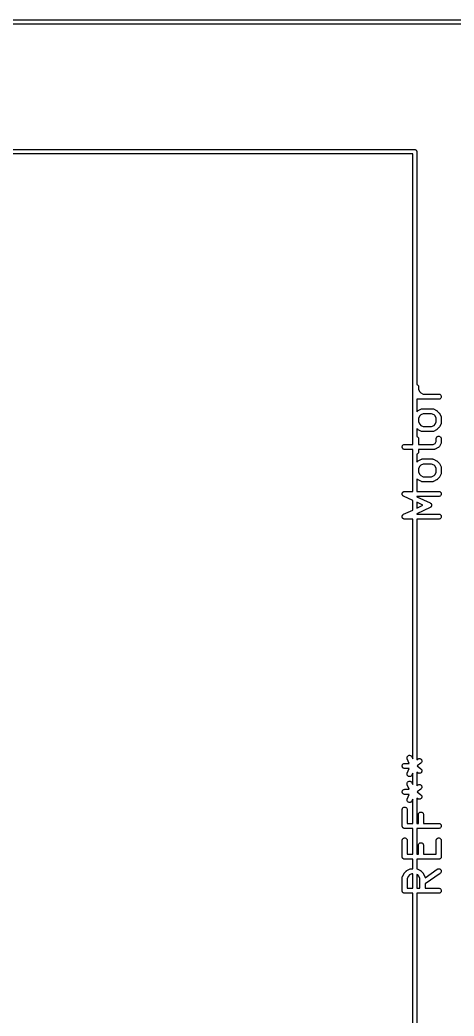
# Model space of a CAD drawing. Extents: x 42 to 158, y -102 to -39.
# Drawn here: x 127.59 to 140.35, y -68.33 to -39.06 of the extents above; entities that cross this region are included whole.
import ezdxf

# ---------------------------------------------------------------- set-up
doc = ezdxf.new("R2010")
doc.units = 0
doc.header["$MEASUREMENT"] = 0
doc.layers.add('BLACK', color=7, linetype='CONTINUOUS')

msp = doc.modelspace()

# ---------------------------------------------------------------- linework, layer by layer
at = {"layer": 'BLACK', "linetype": 'CONTINUOUS'}
for p, q in [((41.6589, -39.056), (158.239, -39.056)), ((158.182, -39.176), (41.716, -39.176)), ((74.1709, -42.866), (139.189, -42.866)), ((139.132, -42.986), (74.228, -42.986)), ((139.132, -51.5267), (139.132, -42.986)), ((139.189, -42.866), (139.192, -42.8657)), ((139.192, -42.8657), (139.195, -42.866)), ((139.195, -42.866), (139.195, -42.866)), ((139.195, -42.866), (139.204, -42.8669)), ((139.204, -42.8669), (139.215, -42.8703)), ((139.215, -42.8703), (139.225, -42.8759)), ((139.225, -42.8759), (139.235, -42.8834)), ((139.235, -42.8834), (139.242, -42.8925)), ((139.242, -42.8925), (139.248, -42.9029)), ((139.248, -42.9029), (139.251, -42.9142)), ((139.251, -42.9142), (139.252, -42.926)), ((139.252, -42.926), (139.252, -42.9289)), ((139.252, -42.9289), (139.252, -49.768)), ((139.252, -49.768), (139.261, -49.7707)), ((139.261, -49.7707), (139.274, -49.7776)), ((139.274, -49.7776), (139.285, -49.787)), ((139.285, -49.787), (139.294, -49.7983)), ((139.294, -49.7983), (139.301, -49.8112)), ((139.301, -49.8112), (139.305, -49.8252)), ((139.305, -49.8252), (139.307, -49.8398)), ((139.307, -49.8398), (139.307, -49.9173)), ((139.307, -49.9173), (139.341, -49.9859)), ((139.341, -49.9859), (139.371, -50.0163)), ((139.371, -50.0163), (139.44, -50.0505)), ((139.44, -50.0505), (139.898, -50.0505)), ((139.898, -50.0505), (139.899, -50.0505)), ((139.899, -50.0505), (139.914, -50.0522)), ((139.898, -50.2005), (139.252, -50.2005)), ((139.252, -50.2005), (139.252, -50.5706)), ((139.913, -50.1991), (139.898, -50.2005)), ((139.927, -50.1949), (139.913, -50.1991)), ((139.914, -50.0522), (139.928, -50.0566)), ((139.94, -50.188), (139.927, -50.1949)), ((139.928, -50.0566), (139.941, -50.0636)), ((139.951, -50.1787), (139.94, -50.188)), ((139.941, -50.0636), (139.952, -50.073)), ((139.961, -50.1675), (139.951, -50.1787)), ((139.952, -50.073), (139.961, -50.0845)), ((139.961, -50.0845), (139.968, -50.0974)), ((139.968, -50.1546), (139.961, -50.1675)), ((139.968, -50.0974), (139.972, -50.1115)), ((139.972, -50.1406), (139.968, -50.1546)), ((139.972, -50.1115), (139.973, -50.126)), ((139.973, -50.126), (139.972, -50.1406)), ((139.252, -50.5706), (139.274, -50.5487)), ((139.274, -50.5487), (139.275, -50.5479)), ((139.275, -50.5479), (139.278, -50.5453)), ((139.278, -50.5453), (139.281, -50.5424)), ((139.281, -50.5424), (139.284, -50.5408)), ((139.284, -50.5408), (139.286, -50.5388)), ((139.286, -50.5388), (139.29, -50.5369)), ((139.29, -50.5369), (139.293, -50.5346)), ((139.293, -50.5346), (139.389, -50.487)), ((139.44, -50.6291), (139.371, -50.6634)), ((139.389, -50.487), (139.39, -50.4866)), ((139.39, -50.4866), (139.392, -50.4858)), ((139.392, -50.4858), (139.394, -50.4848)), ((139.394, -50.4848), (139.399, -50.4833)), ((139.399, -50.4833), (139.403, -50.4815)), ((139.403, -50.4815), (139.406, -50.4812)), ((139.406, -50.4812), (139.408, -50.4805)), ((139.408, -50.4805), (139.413, -50.48)), ((139.413, -50.48), (139.418, -50.4792)), ((139.418, -50.4792), (139.42, -50.4793)), ((139.42, -50.4793), (139.422, -50.4791)), ((139.422, -50.4791), (139.708, -50.4791)), ((139.69, -50.6291), (139.44, -50.6291)), ((139.759, -50.6634), (139.69, -50.6291)), ((139.708, -50.4791), (139.709, -50.4791)), ((139.709, -50.4791), (139.711, -50.4793)), ((139.711, -50.4793), (139.713, -50.4793)), ((139.713, -50.4793), (139.718, -50.4802)), ((139.718, -50.4802), (139.723, -50.4807)), ((139.723, -50.4807), (139.726, -50.4814)), ((139.726, -50.4814), (139.728, -50.4818)), ((139.728, -50.4818), (139.733, -50.4836)), ((139.733, -50.4836), (139.737, -50.4852)), ((139.737, -50.4852), (139.739, -50.4862)), ((139.739, -50.4862), (139.741, -50.487)), ((139.741, -50.487), (139.837, -50.5346)), ((139.837, -50.5346), (139.838, -50.5351)), ((139.838, -50.5351), (139.841, -50.5374)), ((139.841, -50.5374), (139.845, -50.5394)), ((139.845, -50.5394), (139.847, -50.5414)), ((139.847, -50.5414), (139.85, -50.5431)), ((139.85, -50.5431), (139.853, -50.546)), ((139.853, -50.546), (139.856, -50.5487)), ((139.856, -50.5487), (139.904, -50.5963)), ((139.904, -50.5963), (139.905, -50.597)), ((139.905, -50.597), (139.907, -50.6003)), ((139.907, -50.6003), (139.91, -50.6034)), ((139.91, -50.6034), (139.912, -50.606)), ((139.912, -50.606), (139.914, -50.6085)), ((139.914, -50.6085), (139.916, -50.6122)), ((139.916, -50.6122), (139.918, -50.6158)), ((139.918, -50.6158), (139.965, -50.711)), ((139.341, -50.6938), (139.307, -50.7623)), ((139.307, -50.7623), (139.307, -50.8697)), ((139.307, -50.8697), (139.341, -50.9382)), ((139.371, -50.6634), (139.341, -50.6938)), ((139.789, -50.6938), (139.759, -50.6634)), ((139.823, -50.7623), (139.789, -50.6938)), ((139.789, -50.9382), (139.823, -50.8697)), ((139.823, -50.8697), (139.823, -50.7623)), ((139.965, -50.921), (139.918, -51.0162)), ((139.965, -50.711), (139.966, -50.712)), ((139.966, -50.9189), (139.965, -50.921)), ((139.966, -50.712), (139.967, -50.714)), ((139.967, -50.917), (139.966, -50.9189)), ((139.967, -50.714), (139.968, -50.716)), ((139.969, -50.9121), (139.967, -50.917)), ((139.968, -50.716), (139.969, -50.7209)), ((139.969, -50.7209), (139.971, -50.7257)), ((139.971, -50.9073), (139.969, -50.9121)), ((139.971, -50.7257), (139.971, -50.7279)), ((139.971, -50.7279), (139.972, -50.73)), ((139.972, -50.903), (139.971, -50.9051)), ((139.971, -50.9051), (139.971, -50.9073)), ((139.972, -50.73), (139.972, -50.7351)), ((139.972, -50.7351), (139.973, -50.7402)), ((139.973, -50.8929), (139.972, -50.8979)), ((139.972, -50.8979), (139.972, -50.903)), ((139.973, -50.7402), (139.973, -50.7424)), ((139.973, -50.7424), (139.973, -50.7446)), ((139.973, -50.7446), (139.973, -50.8874)), ((139.973, -50.8874), (139.973, -50.8885)), ((139.973, -50.8885), (139.973, -50.8907)), ((139.973, -50.8907), (139.973, -50.8929)), ((139.274, -51.0833), (139.252, -51.0614)), ((139.252, -51.0614), (139.252, -51.2918)), ((139.277, -51.086), (139.274, -51.0833)), ((139.28, -51.0889), (139.277, -51.086)), ((139.283, -51.0906), (139.28, -51.0889)), ((139.285, -51.0926), (139.283, -51.0906)), ((139.289, -51.0946), (139.285, -51.0926)), ((139.292, -51.0969), (139.289, -51.0946)), ((139.293, -51.0974), (139.292, -51.0969)), ((139.389, -51.145), (139.293, -51.0974)), ((139.341, -50.9382), (139.371, -50.9686)), ((139.371, -50.9686), (139.44, -51.0029)), ((139.391, -51.1458), (139.389, -51.145)), ((139.393, -51.1468), (139.391, -51.1458)), ((139.398, -51.1484), (139.393, -51.1468)), ((139.402, -51.1502), (139.398, -51.1484)), ((139.404, -51.1506), (139.402, -51.1502)), ((139.407, -51.1513), (139.404, -51.1506)), ((139.412, -51.1518), (139.407, -51.1513)), ((139.417, -51.1527), (139.412, -51.1518)), ((139.419, -51.1527), (139.417, -51.1527)), ((139.421, -51.1529), (139.419, -51.1527)), ((139.422, -51.1529), (139.421, -51.1529)), ((139.708, -51.1529), (139.422, -51.1529)), ((139.44, -51.0029), (139.69, -51.0029)), ((139.69, -51.0029), (139.759, -50.9686)), ((139.71, -51.1527), (139.708, -51.1529)), ((139.712, -51.1528), (139.71, -51.1527)), ((139.717, -51.152), (139.712, -51.1528)), ((139.722, -51.1515), (139.717, -51.152)), ((139.725, -51.1508), (139.722, -51.1515)), ((139.727, -51.1505), (139.725, -51.1508)), ((139.732, -51.1487), (139.727, -51.1505)), ((139.736, -51.1472), (139.732, -51.1487)), ((139.738, -51.1462), (139.736, -51.1472)), ((139.741, -51.1454), (139.738, -51.1462)), ((139.837, -51.0974), (139.741, -51.145)), ((139.741, -51.145), (139.741, -51.1454)), ((139.759, -50.9686), (139.789, -50.9382)), ((139.84, -51.0951), (139.837, -51.0974)), ((139.844, -51.0932), (139.84, -51.0951)), ((139.846, -51.0912), (139.844, -51.0932)), ((139.849, -51.0896), (139.846, -51.0912)), ((139.852, -51.0867), (139.849, -51.0896)), ((139.855, -51.0841), (139.852, -51.0867)), ((139.856, -51.0833), (139.855, -51.0841)), ((139.904, -51.0357), (139.856, -51.0833)), ((139.906, -51.0324), (139.904, -51.0357)), ((139.909, -51.0294), (139.906, -51.0324)), ((139.911, -51.0268), (139.909, -51.0294)), ((139.913, -51.0244), (139.911, -51.0268)), ((139.915, -51.0207), (139.913, -51.0244)), ((139.917, -51.0171), (139.915, -51.0207)), ((139.918, -51.0162), (139.917, -51.0171)), ((139.252, -51.2918), (139.261, -51.2945)), ((139.261, -51.2945), (139.274, -51.3014)), ((139.274, -51.3014), (139.285, -51.3108)), ((139.285, -51.3108), (139.294, -51.3221)), ((139.294, -51.3221), (139.301, -51.335)), ((139.301, -51.335), (139.305, -51.3491)), ((139.305, -51.3491), (139.307, -51.3636)), ((139.307, -51.3636), (139.307, -51.5267)), ((139.738, -51.5267), (139.795, -51.4982)), ((139.795, -51.4982), (139.823, -51.4412)), ((139.823, -51.3626), (139.825, -51.348)), ((139.823, -51.3636), (139.823, -51.3626)), ((139.823, -51.4412), (139.823, -51.3636)), ((139.825, -51.348), (139.829, -51.3341)), ((139.829, -51.3341), (139.836, -51.3212)), ((139.836, -51.3212), (139.846, -51.31)), ((139.846, -51.31), (139.857, -51.3009)), ((139.857, -51.3009), (139.87, -51.2941)), ((139.87, -51.2941), (139.884, -51.2899)), ((139.884, -51.2899), (139.899, -51.2886)), ((139.899, -51.2886), (139.913, -51.2902)), ((139.913, -51.2902), (139.927, -51.2945)), ((139.965, -51.4924), (139.918, -51.5876)), ((139.927, -51.2945), (139.94, -51.3014)), ((139.94, -51.3014), (139.952, -51.3108)), ((139.952, -51.3108), (139.961, -51.3221)), ((139.961, -51.3221), (139.968, -51.335)), ((139.966, -51.4903), (139.965, -51.4924)), ((139.967, -51.4884), (139.966, -51.4903)), ((139.969, -51.4835), (139.967, -51.4884)), ((139.968, -51.335), (139.972, -51.3491)), ((139.971, -51.4787), (139.969, -51.4835)), ((139.972, -51.4744), (139.971, -51.4765)), ((139.971, -51.4765), (139.971, -51.4787)), ((139.972, -51.3491), (139.973, -51.3636)), ((139.973, -51.4643), (139.972, -51.4694)), ((139.972, -51.4694), (139.972, -51.4744)), ((139.973, -51.3636), (139.973, -51.4589)), ((139.973, -51.4589), (139.973, -51.4599)), ((139.973, -51.4599), (139.973, -51.4621)), ((139.973, -51.4621), (139.973, -51.4643)), ((138.823, -51.6012), (138.825, -51.5866)), ((138.825, -51.6158), (138.823, -51.6012)), ((138.825, -51.5866), (138.829, -51.5726)), ((138.829, -51.6298), (138.825, -51.6158)), ((138.829, -51.5726), (138.836, -51.5598)), ((138.836, -51.6428), (138.829, -51.6298)), ((138.836, -51.5598), (138.846, -51.5485)), ((138.845, -51.6542), (138.836, -51.6428)), ((138.856, -51.6636), (138.845, -51.6542)), ((138.846, -51.5485), (138.857, -51.5392)), ((138.869, -51.6706), (138.856, -51.6636)), ((138.857, -51.5392), (138.87, -51.5324)), ((138.883, -51.6751), (138.869, -51.6706)), ((138.87, -51.5324), (138.884, -51.5281)), ((138.897, -51.6767), (138.883, -51.6751)), ((138.884, -51.5281), (138.898, -51.5267)), ((138.898, -51.6767), (138.897, -51.6767)), ((138.898, -51.5267), (139.132, -51.5267)), ((139.132, -51.6767), (138.898, -51.6767)), ((139.132, -52.9077), (139.132, -51.6767)), ((139.273, -51.8073), (139.26, -51.8141)), ((139.284, -51.7982), (139.273, -51.8073)), ((139.294, -51.7869), (139.284, -51.7982)), ((139.301, -51.7741), (139.294, -51.7869)), ((139.305, -51.7602), (139.301, -51.7741)), ((139.307, -51.7456), (139.305, -51.7602)), ((139.307, -51.5267), (139.738, -51.5267)), ((139.756, -51.6767), (139.307, -51.6767)), ((139.307, -51.6767), (139.307, -51.7446)), ((139.307, -51.7446), (139.307, -51.7456)), ((139.758, -51.6765), (139.756, -51.6767)), ((139.76, -51.6766), (139.758, -51.6765)), ((139.765, -51.6758), (139.76, -51.6766)), ((139.77, -51.6753), (139.765, -51.6758)), ((139.772, -51.6746), (139.77, -51.6753)), ((139.774, -51.6743), (139.772, -51.6746)), ((139.779, -51.6725), (139.774, -51.6743)), ((139.784, -51.6711), (139.779, -51.6725)), ((139.786, -51.67), (139.784, -51.6711)), ((139.788, -51.6693), (139.786, -51.67)), ((139.789, -51.6688), (139.788, -51.6693)), ((139.884, -51.6212), (139.789, -51.6688)), ((139.886, -51.6203), (139.884, -51.6212)), ((139.887, -51.6197), (139.886, -51.6203)), ((139.892, -51.6164), (139.887, -51.6197)), ((139.897, -51.6134), (139.892, -51.6164)), ((139.898, -51.6123), (139.897, -51.6134)), ((139.899, -51.6113), (139.898, -51.6123)), ((139.903, -51.6073), (139.899, -51.6113)), ((139.907, -51.6033), (139.903, -51.6073)), ((139.908, -51.602), (139.907, -51.6033)), ((139.909, -51.6009), (139.908, -51.602)), ((139.913, -51.596), (139.909, -51.6009)), ((139.916, -51.5914), (139.913, -51.596)), ((139.917, -51.5886), (139.916, -51.5899)), ((139.916, -51.5899), (139.916, -51.5914)), ((139.918, -51.5876), (139.917, -51.5886)), ((139.26, -51.8141), (139.252, -51.8164)), ((139.252, -51.8164), (139.252, -52.0468)), ((139.252, -52.0468), (139.274, -52.0249)), ((139.274, -52.0249), (139.275, -52.0241)), ((139.275, -52.0241), (139.278, -52.0215)), ((139.278, -52.0215), (139.281, -52.0186)), ((139.281, -52.0186), (139.284, -52.0169)), ((139.284, -52.0169), (139.286, -52.015)), ((139.286, -52.015), (139.29, -52.0131)), ((139.29, -52.0131), (139.293, -52.0108)), ((139.293, -52.0108), (139.389, -51.9632)), ((139.389, -51.9632), (139.39, -51.9627)), ((139.39, -51.9627), (139.392, -51.962)), ((139.392, -51.962), (139.394, -51.9609)), ((139.394, -51.9609), (139.399, -51.9595)), ((139.399, -51.9595), (139.403, -51.9577)), ((139.403, -51.9577), (139.406, -51.9574)), ((139.406, -51.9574), (139.408, -51.9567)), ((139.408, -51.9567), (139.413, -51.9562)), ((139.413, -51.9562), (139.418, -51.9554)), ((139.418, -51.9554), (139.42, -51.9555)), ((139.42, -51.9555), (139.422, -51.9553)), ((139.422, -51.9553), (139.708, -51.9553)), ((139.708, -51.9553), (139.709, -51.9553)), ((139.709, -51.9553), (139.711, -51.9555)), ((139.711, -51.9555), (139.713, -51.9555)), ((139.713, -51.9555), (139.718, -51.9564)), ((139.718, -51.9564), (139.723, -51.9569)), ((139.723, -51.9569), (139.726, -51.9576)), ((139.726, -51.9576), (139.728, -51.958)), ((139.728, -51.958), (139.733, -51.9598)), ((139.733, -51.9598), (139.737, -51.9613)), ((139.737, -51.9613), (139.739, -51.9624)), ((139.739, -51.9624), (139.741, -51.9632)), ((139.741, -51.9632), (139.837, -52.0108)), ((139.837, -52.0108), (139.838, -52.0113)), ((139.838, -52.0113), (139.841, -52.0136)), ((139.841, -52.0136), (139.845, -52.0156)), ((139.845, -52.0156), (139.847, -52.0176)), ((139.847, -52.0176), (139.85, -52.0193)), ((139.85, -52.0193), (139.853, -52.0222)), ((139.853, -52.0222), (139.856, -52.0249)), ((139.856, -52.0249), (139.904, -52.0725)), ((139.904, -52.0725), (139.905, -52.0732)), ((139.905, -52.0732), (139.907, -52.0765)), ((139.907, -52.0765), (139.91, -52.0796)), ((139.91, -52.0796), (139.912, -52.0822)), ((139.912, -52.0822), (139.914, -52.0847)), ((139.914, -52.0847), (139.916, -52.0884)), ((139.916, -52.0884), (139.918, -52.092)), ((139.918, -52.092), (139.965, -52.1872)), ((139.341, -52.17), (139.307, -52.2385)), ((139.307, -52.2385), (139.307, -52.3459)), ((139.307, -52.3459), (139.341, -52.4144)), ((139.371, -52.1395), (139.341, -52.17)), ((139.44, -52.1053), (139.371, -52.1395)), ((139.69, -52.1053), (139.44, -52.1053)), ((139.759, -52.1395), (139.69, -52.1053)), ((139.789, -52.17), (139.759, -52.1395)), ((139.823, -52.2385), (139.789, -52.17)), ((139.789, -52.4144), (139.823, -52.3459)), ((139.823, -52.3459), (139.823, -52.2385)), ((139.965, -52.1872), (139.966, -52.1882)), ((139.966, -52.1882), (139.967, -52.1902)), ((139.967, -52.3932), (139.966, -52.3951)), ((139.967, -52.1902), (139.968, -52.1922)), ((139.969, -52.3883), (139.967, -52.3932)), ((139.968, -52.1922), (139.969, -52.1971)), ((139.969, -52.1971), (139.971, -52.2019)), ((139.971, -52.3835), (139.969, -52.3883)), ((139.971, -52.2019), (139.971, -52.2041)), ((139.971, -52.2041), (139.972, -52.2062)), ((139.972, -52.3792), (139.971, -52.3813)), ((139.971, -52.3813), (139.971, -52.3835)), ((139.972, -52.2062), (139.972, -52.2113)), ((139.972, -52.2113), (139.973, -52.2164)), ((139.973, -52.3691), (139.972, -52.3741)), ((139.972, -52.3741), (139.972, -52.3792)), ((139.973, -52.2164), (139.973, -52.2186)), ((139.973, -52.2186), (139.973, -52.2208)), ((139.973, -52.2208), (139.973, -52.3636)), ((139.973, -52.3636), (139.973, -52.3647)), ((139.973, -52.3647), (139.973, -52.3669)), ((139.973, -52.3669), (139.973, -52.3691)), ((139.274, -52.5595), (139.252, -52.5376)), ((139.252, -52.5376), (139.252, -52.9077)), ((139.277, -52.5622), (139.274, -52.5595)), ((139.28, -52.5651), (139.277, -52.5622)), ((139.283, -52.5668), (139.28, -52.5651)), ((139.285, -52.5688), (139.283, -52.5668)), ((139.289, -52.5708), (139.285, -52.5688)), ((139.292, -52.5731), (139.289, -52.5708)), ((139.293, -52.5736), (139.292, -52.5731)), ((139.389, -52.6212), (139.293, -52.5736)), ((139.341, -52.4144), (139.371, -52.4448)), ((139.371, -52.4448), (139.44, -52.4791)), ((139.391, -52.622), (139.389, -52.6212)), ((139.393, -52.623), (139.391, -52.622)), ((139.398, -52.6246), (139.393, -52.623)), ((139.402, -52.6264), (139.398, -52.6246)), ((139.404, -52.6268), (139.402, -52.6264)), ((139.407, -52.6275), (139.404, -52.6268)), ((139.412, -52.628), (139.407, -52.6275)), ((139.417, -52.6289), (139.412, -52.628)), ((139.419, -52.6288), (139.417, -52.6289)), ((139.421, -52.6291), (139.419, -52.6288)), ((139.422, -52.6291), (139.421, -52.6291)), ((139.708, -52.6291), (139.422, -52.6291)), ((139.44, -52.4791), (139.69, -52.4791)), ((139.69, -52.4791), (139.759, -52.4448)), ((139.71, -52.6289), (139.708, -52.6291)), ((139.712, -52.629), (139.71, -52.6289)), ((139.717, -52.6282), (139.712, -52.629)), ((139.722, -52.6277), (139.717, -52.6282)), ((139.725, -52.627), (139.722, -52.6277)), ((139.727, -52.6267), (139.725, -52.627)), ((139.732, -52.6249), (139.727, -52.6267)), ((139.736, -52.6234), (139.732, -52.6249)), ((139.738, -52.6224), (139.736, -52.6234)), ((139.741, -52.6216), (139.738, -52.6224)), ((139.837, -52.5736), (139.741, -52.6212)), ((139.741, -52.6212), (139.741, -52.6216)), ((139.759, -52.4448), (139.789, -52.4144)), ((139.84, -52.5713), (139.837, -52.5736)), ((139.844, -52.5694), (139.84, -52.5713)), ((139.846, -52.5674), (139.844, -52.5694)), ((139.849, -52.5658), (139.846, -52.5674)), ((139.852, -52.5629), (139.849, -52.5658)), ((139.855, -52.5602), (139.852, -52.5629)), ((139.856, -52.5595), (139.855, -52.5602)), ((139.904, -52.5119), (139.856, -52.5595)), ((139.906, -52.5086), (139.904, -52.5119)), ((139.909, -52.5056), (139.906, -52.5086)), ((139.911, -52.503), (139.909, -52.5056)), ((139.913, -52.5006), (139.911, -52.503)), ((139.915, -52.4969), (139.913, -52.5006)), ((139.917, -52.4933), (139.915, -52.4969)), ((139.918, -52.4924), (139.917, -52.4933)), ((139.965, -52.3972), (139.918, -52.4924)), ((139.966, -52.3951), (139.965, -52.3972)), ((138.823, -52.9787), (138.824, -52.9732)), ((138.824, -52.9732), (138.825, -52.9676)), ((138.825, -52.9659), (138.826, -52.9642)), ((138.825, -52.9676), (138.825, -52.9659)), ((138.826, -52.9642), (138.828, -52.959)), ((138.828, -52.959), (138.829, -52.9536)), ((138.829, -52.9536), (138.83, -52.9521)), ((138.83, -52.9521), (138.831, -52.9505)), ((138.831, -52.9505), (138.834, -52.9457)), ((138.834, -52.9457), (138.836, -52.9407)), ((138.836, -52.9407), (138.837, -52.9394)), ((138.837, -52.9394), (138.838, -52.9379)), ((138.838, -52.9379), (138.842, -52.9338)), ((138.842, -52.9338), (138.846, -52.9294)), ((138.846, -52.9294), (138.847, -52.9284)), ((138.847, -52.9284), (138.848, -52.9271)), ((138.848, -52.9271), (138.853, -52.9237)), ((138.853, -52.9237), (138.857, -52.9202)), ((138.857, -52.9202), (138.858, -52.9194)), ((138.858, -52.9194), (138.86, -52.9184)), ((138.86, -52.9184), (138.865, -52.916)), ((138.865, -52.916), (138.87, -52.9133)), ((138.87, -52.9133), (138.871, -52.9128)), ((138.871, -52.9128), (138.873, -52.9121)), ((138.873, -52.9121), (138.878, -52.9107)), ((138.878, -52.9107), (138.884, -52.9091)), ((138.884, -52.9091), (138.886, -52.9089)), ((138.886, -52.9089), (138.887, -52.9085)), ((138.887, -52.9085), (138.893, -52.9082)), ((138.893, -52.9082), (138.898, -52.9077)), ((138.898, -52.9077), (139.132, -52.9077)), ((139.252, -52.9077), (139.898, -52.9077)), ((139.898, -52.9077), (139.899, -52.9077)), ((139.899, -52.9077), (139.914, -52.9093)), ((139.914, -52.9093), (139.928, -52.9137)), ((139.928, -52.9137), (139.941, -52.9208)), ((139.941, -52.9208), (139.952, -52.9302)), ((139.952, -52.9302), (139.961, -52.9416)), ((139.961, -52.9416), (139.968, -52.9546)), ((139.968, -52.9546), (139.972, -52.9686)), ((139.972, -52.9686), (139.973, -52.9832)), ((138.824, -52.9804), (138.823, -52.9787)), ((138.823, -52.9821), (138.824, -52.9804)), ((138.824, -52.9877), (138.823, -52.9821)), ((138.824, -52.9933), (138.824, -52.9877)), ((138.825, -52.995), (138.824, -52.9933)), ((138.825, -52.9967), (138.825, -52.995)), ((138.826, -53.0021), (138.825, -52.9967)), ((138.828, -53.0076), (138.826, -53.0021)), ((138.828, -53.0091), (138.828, -53.0076)), ((138.829, -53.0108), (138.828, -53.0091)), ((138.831, -53.0157), (138.829, -53.0108)), ((138.834, -53.0208), (138.831, -53.0157)), ((138.835, -53.0222), (138.834, -53.0208)), ((138.836, -53.0237), (138.835, -53.0222)), ((138.839, -53.0281), (138.836, -53.0237)), ((138.842, -53.0326), (138.839, -53.0281)), ((138.844, -53.0338), (138.842, -53.0326)), ((138.845, -53.0351), (138.844, -53.0338)), ((138.849, -53.0388), (138.845, -53.0351)), ((138.853, -53.0425), (138.849, -53.0388)), ((138.855, -53.0434), (138.853, -53.0425)), ((138.856, -53.0446), (138.855, -53.0434)), ((138.861, -53.0473), (138.856, -53.0446)), ((138.866, -53.0502), (138.861, -53.0473)), ((138.867, -53.0506), (138.866, -53.0502)), ((139.132, -53.1745), (138.867, -53.0506)), ((139.132, -53.4575), (139.132, -53.1745)), ((139.898, -53.0577), (139.252, -53.0577)), ((139.252, -53.0577), (139.252, -53.0649)), ((139.252, -53.0649), (139.644, -53.248)), ((139.435, -53.316), (139.252, -53.2305)), ((139.252, -53.2305), (139.252, -53.4015)), ((139.644, -53.248), (139.645, -53.2485)), ((139.645, -53.2485), (139.649, -53.2505)), ((139.649, -53.2505), (139.652, -53.2522)), ((139.652, -53.2522), (139.655, -53.2543)), ((139.655, -53.2543), (139.658, -53.2561)), ((139.658, -53.2561), (139.661, -53.2588)), ((139.661, -53.2588), (139.664, -53.2611)), ((139.664, -53.2611), (139.666, -53.2637)), ((139.666, -53.2637), (139.669, -53.266)), ((139.669, -53.266), (139.671, -53.2692)), ((139.671, -53.2692), (139.673, -53.2721)), ((139.913, -53.0562), (139.898, -53.0577)), ((139.927, -53.052), (139.913, -53.0562)), ((139.94, -53.0451), (139.927, -53.052)), ((139.951, -53.0359), (139.94, -53.0451)), ((139.961, -53.0246), (139.951, -53.0359)), ((139.968, -53.0117), (139.961, -53.0246)), ((139.972, -52.9977), (139.968, -53.0117)), ((139.973, -52.9832), (139.972, -52.9977)), ((138.867, -53.5814), (139.132, -53.4575)), ((139.252, -53.4015), (139.435, -53.316)), ((139.644, -53.384), (139.252, -53.5671)), ((139.648, -53.382), (139.644, -53.384)), ((139.651, -53.3803), (139.648, -53.382)), ((139.654, -53.3783), (139.651, -53.3803)), ((139.657, -53.3765), (139.654, -53.3783)), ((139.66, -53.3739), (139.657, -53.3765)), ((139.663, -53.3716), (139.66, -53.3739)), ((139.665, -53.369), (139.663, -53.3716)), ((139.668, -53.3667), (139.665, -53.369)), ((139.67, -53.3636), (139.668, -53.3667)), ((139.673, -53.3607), (139.67, -53.3636)), ((139.673, -53.2721), (139.675, -53.2751)), ((139.675, -53.3578), (139.673, -53.3607)), ((139.675, -53.2751), (139.677, -53.2778)), ((139.677, -53.3551), (139.675, -53.3578)), ((139.677, -53.2778), (139.679, -53.2814)), ((139.678, -53.3515), (139.677, -53.3551)), ((139.68, -53.3482), (139.678, -53.3515)), ((139.679, -53.2814), (139.681, -53.2848)), ((139.682, -53.345), (139.68, -53.3482)), ((139.681, -53.2848), (139.682, -53.288)), ((139.682, -53.288), (139.683, -53.2911)), ((139.683, -53.3419), (139.682, -53.345)), ((139.683, -53.2911), (139.684, -53.2949)), ((139.684, -53.3381), (139.683, -53.3419)), ((139.684, -53.2949), (139.686, -53.2986)), ((139.685, -53.3344), (139.684, -53.3381)), ((139.686, -53.331), (139.685, -53.3344)), ((139.686, -53.2986), (139.686, -53.302)), ((139.686, -53.302), (139.687, -53.3053)), ((139.687, -53.3277), (139.686, -53.331)), ((139.687, -53.3053), (139.687, -53.3092)), ((139.687, -53.3092), (139.688, -53.3131)), ((139.688, -53.3131), (139.687, -53.3165)), ((139.687, -53.3165), (139.688, -53.3199)), ((139.688, -53.3199), (139.687, -53.3238)), ((139.687, -53.3238), (139.687, -53.3277)), ((138.823, -53.6488), (138.824, -53.6432)), ((138.824, -53.6505), (138.823, -53.6488)), ((138.823, -53.6522), (138.824, -53.6505)), ((138.824, -53.6578), (138.823, -53.6522)), ((138.824, -53.6376), (138.825, -53.636)), ((138.824, -53.6432), (138.824, -53.6376)), ((138.825, -53.6634), (138.824, -53.6578)), ((138.825, -53.6343), (138.827, -53.6289)), ((138.825, -53.636), (138.825, -53.6343)), ((138.825, -53.665), (138.825, -53.6634)), ((138.825, -53.6667), (138.825, -53.665)), ((138.827, -53.672), (138.825, -53.6667)), ((138.827, -53.6289), (138.828, -53.6235)), ((138.829, -53.6774), (138.827, -53.672)), ((138.828, -53.6235), (138.829, -53.6219)), ((138.829, -53.6203), (138.832, -53.6153)), ((138.829, -53.6219), (138.829, -53.6203)), ((138.83, -53.6789), (138.829, -53.6774)), ((138.83, -53.6806), (138.83, -53.6789)), ((138.833, -53.6854), (138.83, -53.6806)), ((138.832, -53.6153), (138.834, -53.6103)), ((138.836, -53.6904), (138.833, -53.6854)), ((138.834, -53.6103), (138.835, -53.6089)), ((138.835, -53.6089), (138.836, -53.6074)), ((138.836, -53.6074), (138.84, -53.6031)), ((138.837, -53.6917), (138.836, -53.6904)), ((138.838, -53.6932), (138.837, -53.6917)), ((138.841, -53.6974), (138.838, -53.6932)), ((138.84, -53.6031), (138.843, -53.5986)), ((138.845, -53.7018), (138.841, -53.6974)), ((138.843, -53.5986), (138.844, -53.5974)), ((138.844, -53.5974), (138.846, -53.5961)), ((138.846, -53.7029), (138.845, -53.7018)), ((138.846, -53.5961), (138.85, -53.5926)), ((138.847, -53.7042), (138.846, -53.7029)), ((138.852, -53.7076), (138.847, -53.7042)), ((138.85, -53.5926), (138.854, -53.5888)), ((138.856, -53.7112), (138.852, -53.7076)), ((138.854, -53.5888), (138.856, -53.5879)), ((138.856, -53.5879), (138.857, -53.5869)), ((138.858, -53.712), (138.856, -53.7112)), ((138.857, -53.5869), (138.862, -53.5842)), ((138.859, -53.7131), (138.858, -53.712)), ((138.864, -53.7156), (138.859, -53.7131)), ((138.862, -53.5842), (138.867, -53.5814)), ((138.869, -53.7183), (138.864, -53.7156)), ((138.87, -53.7188), (138.869, -53.7183)), ((138.872, -53.7195), (138.87, -53.7188)), ((138.877, -53.721), (138.872, -53.7195)), ((138.883, -53.7227), (138.877, -53.721)), ((138.884, -53.7229), (138.883, -53.7227)), ((138.886, -53.7233), (138.884, -53.7229)), ((138.892, -53.7237), (138.886, -53.7233)), ((138.897, -53.7243), (138.892, -53.7237)), ((138.898, -53.7243), (138.897, -53.7243)), ((139.132, -53.7243), (138.898, -53.7243)), ((139.132, -60.763), (139.132, -53.7243)), ((139.252, -53.5671), (139.252, -53.5743)), ((139.252, -53.5743), (139.898, -53.5743)), ((139.898, -53.7243), (139.252, -53.7243)), ((139.252, -53.7243), (139.252, -60.7957)), ((139.898, -53.5743), (139.899, -53.5743)), ((139.913, -53.7229), (139.898, -53.7243)), ((139.899, -53.5743), (139.914, -53.576)), ((139.927, -53.7187), (139.913, -53.7229)), ((139.914, -53.576), (139.928, -53.5804)), ((139.94, -53.7118), (139.927, -53.7187)), ((139.928, -53.5804), (139.941, -53.5874)), ((139.951, -53.7026), (139.94, -53.7118)), ((139.941, -53.5874), (139.952, -53.5969)), ((139.961, -53.6913), (139.951, -53.7026)), ((139.952, -53.5969), (139.961, -53.6083)), ((139.961, -53.6083), (139.968, -53.6212)), ((139.968, -53.6784), (139.961, -53.6913)), ((139.968, -53.6212), (139.972, -53.6353)), ((139.972, -53.6644), (139.968, -53.6784)), ((139.972, -53.6353), (139.973, -53.6499)), ((139.973, -53.6499), (139.972, -53.6644)), ((138.966, -60.7362), (138.968, -60.7216)), ((138.967, -60.7508), (138.966, -60.7362)), ((138.971, -60.7649), (138.967, -60.7508)), ((138.968, -60.7216), (138.973, -60.7077)), ((138.972, -60.7659), (138.971, -60.7649)), ((139.026, -60.9011), (138.972, -60.7659)), ((138.973, -60.7077), (138.98, -60.695)), ((138.98, -60.695), (138.989, -60.6839)), ((138.989, -60.6839), (139.001, -60.6748)), ((139.001, -60.6748), (139.014, -60.6682)), ((139.014, -60.6682), (139.028, -60.6642)), ((139.028, -60.6642), (139.043, -60.663)), ((139.043, -60.663), (139.057, -60.6647)), ((139.057, -60.6647), (139.071, -60.6692)), ((139.071, -60.6692), (139.084, -60.6763)), ((139.084, -60.6763), (139.095, -60.6857)), ((139.095, -60.6857), (139.104, -60.6972)), ((139.104, -60.6972), (139.111, -60.7101)), ((139.111, -60.7101), (139.132, -60.763)), ((139.252, -60.7957), (139.282, -60.7732)), ((139.282, -60.7732), (139.283, -60.7726)), ((139.283, -60.7726), (139.295, -60.7652)), ((139.295, -60.7652), (139.309, -60.7604)), ((139.309, -60.7604), (139.324, -60.7583)), ((139.324, -60.7583), (139.338, -60.7591)), ((139.338, -60.7591), (139.353, -60.7627)), ((139.353, -60.7627), (139.366, -60.769)), ((139.366, -60.769), (139.377, -60.7778)), ((139.377, -60.7778), (139.387, -60.7887)), ((139.391, -60.8716), (139.383, -60.8834)), ((139.387, -60.7887), (139.395, -60.8012)), ((139.398, -60.8583), (139.391, -60.8716)), ((139.395, -60.8012), (139.4, -60.815)), ((139.401, -60.8441), (139.398, -60.8583)), ((139.4, -60.815), (139.402, -60.8295)), ((139.402, -60.8295), (139.401, -60.8441)), ((138.823, -60.9756), (138.825, -60.961)), ((138.825, -60.9901), (138.823, -60.9756)), ((138.825, -60.961), (138.829, -60.947)), ((138.829, -61.0042), (138.825, -60.9901)), ((138.829, -60.947), (138.836, -60.9342)), ((138.836, -61.0172), (138.829, -61.0042)), ((138.836, -60.9342), (138.846, -60.9229)), ((138.845, -61.0286), (138.836, -61.0172)), ((138.856, -61.038), (138.845, -61.0286)), ((138.846, -60.9229), (138.857, -60.9136)), ((138.869, -61.045), (138.856, -61.038)), ((138.857, -60.9136), (138.87, -60.9068)), ((138.883, -61.0495), (138.869, -61.045)), ((138.87, -60.9068), (138.884, -60.9025)), ((138.897, -61.0511), (138.883, -61.0495)), ((138.884, -60.9025), (138.898, -60.9011)), ((138.898, -61.0511), (138.897, -61.0511)), ((138.898, -60.9011), (139.026, -60.9011)), ((139.026, -61.0511), (138.898, -61.0511)), ((138.972, -61.1863), (139.026, -61.0511)), ((139.282, -61.179), (139.252, -61.1565)), ((139.252, -61.1565), (139.252, -61.5576)), ((139.372, -60.8932), (139.261, -60.9761)), ((139.261, -60.9761), (139.372, -61.059)), ((139.383, -60.8834), (139.372, -60.8932)), ((139.372, -61.059), (139.373, -61.0596)), ((139.373, -61.0596), (139.383, -61.0696)), ((139.387, -61.1644), (139.377, -61.1751)), ((139.383, -61.0696), (139.392, -61.0815)), ((139.394, -61.1519), (139.387, -61.1644)), ((139.392, -61.0815), (139.398, -61.0949)), ((139.399, -61.1382), (139.394, -61.1519)), ((139.398, -61.0949), (139.401, -61.1091)), ((139.402, -61.1238), (139.399, -61.1382)), ((139.401, -61.1091), (139.402, -61.1238)), ((138.966, -61.215), (138.968, -61.2004)), ((138.968, -61.2295), (138.966, -61.215)), ((138.968, -61.2004), (138.972, -61.1863)), ((138.972, -61.2435), (138.968, -61.2295)), ((138.979, -61.2563), (138.972, -61.2435)), ((138.973, -61.4696), (138.98, -61.4569)), ((138.989, -61.2676), (138.979, -61.2563)), ((138.98, -61.4569), (138.989, -61.4458)), ((139, -61.2768), (138.989, -61.2676)), ((138.989, -61.4458), (139.001, -61.4367)), ((139.013, -61.2836), (139, -61.2768)), ((139.001, -61.4367), (139.014, -61.4301)), ((139.027, -61.2878), (139.013, -61.2836)), ((139.014, -61.4301), (139.028, -61.4261)), ((139.041, -61.2892), (139.027, -61.2878)), ((139.028, -61.4261), (139.043, -61.4249)), ((139.056, -61.2877), (139.041, -61.2892)), ((139.043, -61.4249), (139.057, -61.4266)), ((139.07, -61.2834), (139.056, -61.2877)), ((139.057, -61.4266), (139.071, -61.4311)), ((139.083, -61.2765), (139.07, -61.2834)), ((139.071, -61.4311), (139.084, -61.4382)), ((139.094, -61.2672), (139.083, -61.2765)), ((139.084, -61.4382), (139.095, -61.4476)), ((139.104, -61.2559), (139.094, -61.2672)), ((139.095, -61.4476), (139.104, -61.4591)), ((139.11, -61.243), (139.104, -61.2559)), ((139.104, -61.4591), (139.111, -61.472)), ((139.111, -61.242), (139.11, -61.243)), ((139.132, -61.1892), (139.111, -61.242)), ((139.132, -61.5249), (139.132, -61.1892)), ((139.294, -61.1865), (139.282, -61.179)), ((139.308, -61.1916), (139.294, -61.1865)), ((139.323, -61.1938), (139.308, -61.1916)), ((139.337, -61.1932), (139.323, -61.1938)), ((139.352, -61.1898), (139.337, -61.1932)), ((139.365, -61.1837), (139.352, -61.1898)), ((139.377, -61.1751), (139.365, -61.1837)), ((138.823, -61.7375), (138.825, -61.7229)), ((138.825, -61.7521), (138.823, -61.7375)), ((138.825, -61.7229), (138.829, -61.7089)), ((138.829, -61.7661), (138.825, -61.7521)), ((138.829, -61.7089), (138.836, -61.6961)), ((138.836, -61.6961), (138.846, -61.6848)), ((138.846, -61.6848), (138.857, -61.6755)), ((138.857, -61.6755), (138.87, -61.6687)), ((138.87, -61.6687), (138.884, -61.6644)), ((138.884, -61.6644), (138.898, -61.663)), ((138.898, -61.663), (139.026, -61.663)), ((138.966, -61.4981), (138.968, -61.4835)), ((138.967, -61.5127), (138.966, -61.4981)), ((138.971, -61.5268), (138.967, -61.5127)), ((138.968, -61.4835), (138.973, -61.4696)), ((138.972, -61.5278), (138.971, -61.5268)), ((139.026, -61.663), (138.972, -61.5278)), ((139.111, -61.472), (139.132, -61.5249)), ((139.252, -61.5576), (139.282, -61.5351)), ((139.372, -61.6551), (139.261, -61.738)), ((139.261, -61.738), (139.372, -61.8209)), ((139.282, -61.5351), (139.283, -61.5345)), ((139.283, -61.5345), (139.295, -61.5271)), ((139.295, -61.5271), (139.309, -61.5223)), ((139.309, -61.5223), (139.324, -61.5202)), ((139.324, -61.5202), (139.338, -61.521)), ((139.338, -61.521), (139.353, -61.5246)), ((139.353, -61.5246), (139.366, -61.5309)), ((139.366, -61.5309), (139.377, -61.5397)), ((139.383, -61.6453), (139.372, -61.6551)), ((139.377, -61.5397), (139.387, -61.5506)), ((139.391, -61.6335), (139.383, -61.6453)), ((139.387, -61.5506), (139.395, -61.5631)), ((139.398, -61.6202), (139.391, -61.6335)), ((139.395, -61.5631), (139.4, -61.5769)), ((139.401, -61.606), (139.398, -61.6202)), ((139.4, -61.5769), (139.402, -61.5914)), ((139.402, -61.5914), (139.401, -61.606)), ((138.836, -61.7791), (138.829, -61.7661)), ((138.845, -61.7905), (138.836, -61.7791)), ((138.856, -61.7999), (138.845, -61.7905)), ((138.869, -61.8069), (138.856, -61.7999)), ((138.883, -61.8114), (138.869, -61.8069)), ((138.897, -61.813), (138.883, -61.8114)), ((138.898, -61.813), (138.897, -61.813)), ((139.026, -61.813), (138.898, -61.813)), ((138.966, -61.9769), (138.968, -61.9623)), ((138.968, -61.9914), (138.966, -61.9769)), ((138.968, -61.9623), (138.972, -61.9482)), ((138.972, -62.0054), (138.968, -61.9914)), ((138.972, -61.9482), (139.026, -61.813)), ((138.979, -62.0182), (138.972, -62.0054)), ((138.989, -62.0295), (138.979, -62.0182)), ((139, -62.0387), (138.989, -62.0295)), ((139.013, -62.0455), (139, -62.0387)), ((139.027, -62.0497), (139.013, -62.0455)), ((139.041, -62.0511), (139.027, -62.0497)), ((139.056, -62.0496), (139.041, -62.0511)), ((139.07, -62.0453), (139.056, -62.0496)), ((139.083, -62.0384), (139.07, -62.0453)), ((139.094, -62.0291), (139.083, -62.0384)), ((139.104, -62.0178), (139.094, -62.0291)), ((139.11, -62.0049), (139.104, -62.0178)), ((139.111, -62.0039), (139.11, -62.0049)), ((139.132, -61.9511), (139.111, -62.0039)), ((139.132, -62.663), (139.132, -61.9511)), ((139.282, -61.9409), (139.252, -61.9184)), ((139.252, -61.9184), (139.252, -62.663)), ((139.294, -61.9485), (139.282, -61.9409)), ((139.308, -61.9535), (139.294, -61.9485)), ((139.323, -61.9557), (139.308, -61.9535)), ((139.337, -61.9551), (139.323, -61.9557)), ((139.352, -61.9517), (139.337, -61.9551)), ((139.365, -61.9456), (139.352, -61.9517)), ((139.377, -61.937), (139.365, -61.9456)), ((139.372, -61.8209), (139.373, -61.8215)), ((139.373, -61.8215), (139.383, -61.8315)), ((139.387, -61.9263), (139.377, -61.937)), ((139.383, -61.8315), (139.392, -61.8434)), ((139.394, -61.9138), (139.387, -61.9263)), ((139.392, -61.8434), (139.398, -61.8568)), ((139.399, -61.9001), (139.394, -61.9138)), ((139.398, -61.8568), (139.401, -61.871)), ((139.402, -61.8857), (139.399, -61.9001)), ((139.401, -61.871), (139.402, -61.8857)), ((138.823, -62.2608), (138.825, -62.2462)), ((138.823, -62.2618), (138.823, -62.2608)), ((138.823, -62.738), (138.823, -62.2618)), ((138.825, -62.2462), (138.829, -62.2323)), ((138.829, -62.2323), (138.836, -62.2194)), ((138.836, -62.2194), (138.846, -62.2082)), ((138.846, -62.2082), (138.857, -62.1991)), ((138.857, -62.1991), (138.87, -62.1923)), ((138.87, -62.1923), (138.884, -62.1881)), ((138.884, -62.1881), (138.899, -62.1868)), ((138.899, -62.1868), (138.913, -62.1883)), ((138.913, -62.1883), (138.927, -62.1927)), ((138.927, -62.1927), (138.94, -62.1996)), ((138.94, -62.1996), (138.952, -62.209)), ((138.952, -62.209), (138.961, -62.2203)), ((138.961, -62.2203), (138.968, -62.2332)), ((138.968, -62.2332), (138.972, -62.2472)), ((138.972, -62.2472), (138.973, -62.2618)), ((138.973, -62.2618), (138.973, -62.663)), ((139.322, -62.3511), (139.334, -62.3419)), ((139.334, -62.3419), (139.346, -62.3351)), ((139.346, -62.3351), (139.361, -62.331)), ((139.361, -62.331), (139.375, -62.3297)), ((139.375, -62.3297), (139.39, -62.3312)), ((139.39, -62.3312), (139.404, -62.3355)), ((139.404, -62.3355), (139.417, -62.3425)), ((139.417, -62.3425), (139.428, -62.3518)), ((139.3, -62.4036), (139.301, -62.3891)), ((139.3, -62.4047), (139.3, -62.4036)), ((139.3, -62.663), (139.3, -62.4047)), ((139.301, -62.3891), (139.306, -62.3751)), ((139.306, -62.3751), (139.313, -62.3623)), ((139.313, -62.3623), (139.322, -62.3511)), ((139.428, -62.3518), (139.437, -62.3632)), ((139.437, -62.3632), (139.444, -62.3761)), ((139.444, -62.3761), (139.448, -62.3901)), ((139.448, -62.3901), (139.45, -62.4047)), ((139.45, -62.4047), (139.45, -62.663)), ((138.824, -62.745), (138.823, -62.738)), ((138.825, -62.7521), (138.824, -62.745)), ((138.825, -62.7523), (138.825, -62.7521)), ((138.825, -62.7526), (138.825, -62.7523)), ((138.827, -62.7593), (138.825, -62.7526)), ((138.829, -62.7661), (138.827, -62.7593)), ((138.829, -62.7663), (138.829, -62.7661)), ((138.829, -62.7666), (138.829, -62.7663)), ((138.832, -62.7728), (138.829, -62.7666)), ((138.836, -62.7791), (138.832, -62.7728)), ((138.836, -62.7793), (138.836, -62.7791)), ((138.836, -62.7795), (138.836, -62.7793)), ((138.84, -62.785), (138.836, -62.7795)), ((138.845, -62.7905), (138.84, -62.785)), ((138.845, -62.7906), (138.845, -62.7905)), ((138.845, -62.7908), (138.845, -62.7906)), ((138.851, -62.7953), (138.845, -62.7908)), ((138.856, -62.7999), (138.851, -62.7953)), ((138.856, -62.8), (138.856, -62.7999)), ((138.856, -62.8002), (138.856, -62.8)), ((138.863, -62.8035), (138.856, -62.8002)), ((138.869, -62.8069), (138.863, -62.8035)), ((138.869, -62.807), (138.869, -62.8069)), ((138.869, -62.8071), (138.869, -62.807)), ((138.876, -62.8092), (138.869, -62.8071)), ((138.883, -62.8114), (138.876, -62.8092)), ((138.883, -62.8115), (138.883, -62.8114)), ((138.883, -62.8114), (138.883, -62.8114)), ((138.89, -62.8122), (138.883, -62.8115)), ((138.897, -62.813), (138.89, -62.8122)), ((138.898, -62.813), (138.897, -62.813)), ((139.132, -62.813), (138.898, -62.813)), ((138.898, -62.813), (138.898, -62.813)), ((138.898, -62.813), (138.898, -62.813)), ((138.898, -62.813), (138.898, -62.813)), ((138.973, -62.663), (139.132, -62.663)), ((139.132, -63.5678), (139.132, -62.813)), ((139.252, -62.663), (139.3, -62.663)), ((139.898, -62.813), (139.252, -62.813)), ((139.252, -62.813), (139.252, -63.5678)), ((139.45, -62.663), (139.898, -62.663)), ((139.898, -62.663), (139.899, -62.663)), ((139.913, -62.8116), (139.898, -62.813)), ((139.899, -62.663), (139.914, -62.6646)), ((139.927, -62.8073), (139.913, -62.8116)), ((139.914, -62.6646), (139.928, -62.6691)), ((139.94, -62.8005), (139.927, -62.8073)), ((139.928, -62.6691), (139.941, -62.6761)), ((139.951, -62.7912), (139.94, -62.8005)), ((139.941, -62.6761), (139.952, -62.6855)), ((139.961, -62.7799), (139.951, -62.7912)), ((139.952, -62.6855), (139.961, -62.6969)), ((139.961, -62.6969), (139.968, -62.7099)), ((139.968, -62.7671), (139.961, -62.7799)), ((139.968, -62.7099), (139.972, -62.7239)), ((139.972, -62.7531), (139.968, -62.7671)), ((139.972, -62.7239), (139.973, -62.7385)), ((139.973, -62.7385), (139.972, -62.7531)), ((138.823, -63.1655), (138.825, -63.151)), ((138.823, -63.1666), (138.823, -63.1655)), ((138.823, -63.6428), (138.823, -63.1666)), ((138.825, -63.151), (138.829, -63.137)), ((138.829, -63.137), (138.836, -63.1242)), ((138.836, -63.1242), (138.846, -63.113)), ((138.846, -63.113), (138.857, -63.1038)), ((138.857, -63.1038), (138.87, -63.097)), ((138.87, -63.097), (138.884, -63.0929)), ((138.884, -63.0929), (138.899, -63.0916)), ((138.899, -63.0916), (138.913, -63.0931)), ((138.913, -63.0931), (138.927, -63.0974)), ((138.927, -63.0974), (138.94, -63.1044)), ((138.94, -63.1044), (138.952, -63.1137)), ((138.952, -63.1137), (138.961, -63.1251)), ((138.961, -63.1251), (138.968, -63.138)), ((138.968, -63.138), (138.972, -63.152)), ((138.972, -63.152), (138.973, -63.1666)), ((138.973, -63.1666), (138.973, -63.5678)), ((139.823, -63.1655), (139.825, -63.151)), ((139.823, -63.1666), (139.823, -63.1655)), ((139.823, -63.5678), (139.823, -63.1666)), ((139.825, -63.151), (139.829, -63.137)), ((139.829, -63.137), (139.836, -63.1242)), ((139.836, -63.1242), (139.846, -63.113)), ((139.846, -63.113), (139.857, -63.1038)), ((139.857, -63.1038), (139.87, -63.097)), ((139.87, -63.097), (139.884, -63.0929)), ((139.884, -63.0929), (139.899, -63.0916)), ((139.899, -63.0916), (139.913, -63.0931)), ((139.913, -63.0931), (139.927, -63.0974)), ((139.927, -63.0974), (139.94, -63.1044)), ((139.94, -63.1044), (139.952, -63.1137)), ((139.952, -63.1137), (139.961, -63.1251)), ((139.961, -63.1251), (139.968, -63.138)), ((139.968, -63.138), (139.972, -63.152)), ((139.972, -63.152), (139.973, -63.1666)), ((139.973, -63.1666), (139.973, -63.6428)), ((139.3, -63.3084), (139.301, -63.2938)), ((139.3, -63.3094), (139.3, -63.3084)), ((139.3, -63.5678), (139.3, -63.3094)), ((139.301, -63.2938), (139.306, -63.2799)), ((139.306, -63.2799), (139.313, -63.2671)), ((139.313, -63.2671), (139.322, -63.2558)), ((139.322, -63.2558), (139.334, -63.2467)), ((139.334, -63.2467), (139.346, -63.2399)), ((139.346, -63.2399), (139.361, -63.2358)), ((139.361, -63.2358), (139.375, -63.2344)), ((139.375, -63.2344), (139.39, -63.236)), ((139.39, -63.236), (139.404, -63.2403)), ((139.404, -63.2403), (139.417, -63.2472)), ((139.417, -63.2472), (139.428, -63.2566)), ((139.428, -63.2566), (139.437, -63.2679)), ((139.437, -63.2679), (139.444, -63.2808)), ((139.444, -63.2808), (139.448, -63.2949)), ((139.448, -63.2949), (139.45, -63.3094)), ((139.45, -63.3094), (139.45, -63.5678)), ((138.824, -63.6498), (138.823, -63.6428)), ((138.825, -63.6568), (138.824, -63.6498)), ((138.825, -63.6571), (138.825, -63.6568)), ((138.825, -63.6573), (138.825, -63.6571)), ((138.827, -63.6641), (138.825, -63.6573)), ((138.829, -63.6709), (138.827, -63.6641)), ((138.829, -63.6711), (138.829, -63.6709)), ((138.829, -63.6713), (138.829, -63.6711)), ((138.832, -63.6776), (138.829, -63.6713)), ((138.836, -63.6838), (138.832, -63.6776)), ((138.836, -63.684), (138.836, -63.6838)), ((138.836, -63.6843), (138.836, -63.684)), ((138.84, -63.6898), (138.836, -63.6843)), ((138.845, -63.6952), (138.84, -63.6898)), ((138.845, -63.6954), (138.845, -63.6952)), ((138.845, -63.6956), (138.845, -63.6954)), ((138.851, -63.7001), (138.845, -63.6956)), ((138.856, -63.7046), (138.851, -63.7001)), ((138.856, -63.7048), (138.856, -63.7046)), ((138.856, -63.7049), (138.856, -63.7048)), ((138.863, -63.7083), (138.856, -63.7049)), ((138.869, -63.7117), (138.863, -63.7083)), ((138.869, -63.7118), (138.869, -63.7117)), ((138.869, -63.7119), (138.869, -63.7118)), ((138.876, -63.714), (138.869, -63.7119)), ((138.883, -63.7161), (138.876, -63.714)), ((138.883, -63.7162), (138.883, -63.7161)), ((138.89, -63.717), (138.883, -63.7162)), ((138.883, -63.7162), (138.883, -63.7162)), ((138.897, -63.7178), (138.89, -63.717)), ((138.898, -63.7178), (138.897, -63.7178)), ((139.132, -63.7178), (138.898, -63.7178)), ((138.898, -63.7178), (138.898, -63.7178)), ((138.898, -63.7178), (138.898, -63.7178)), ((138.898, -63.7178), (138.898, -63.7178)), ((138.973, -63.5678), (139.132, -63.5678)), ((139.132, -63.9963), (139.132, -63.7178)), ((139.252, -63.5678), (139.3, -63.5678)), ((139.898, -63.7178), (139.252, -63.7178)), ((139.252, -63.7178), (139.252, -63.9992)), ((139.45, -63.5678), (139.823, -63.5678)), ((139.905, -63.7171), (139.898, -63.7178)), ((139.912, -63.7164), (139.905, -63.7171)), ((139.913, -63.7164), (139.912, -63.7164)), ((139.92, -63.7143), (139.913, -63.7163)), ((139.913, -63.7163), (139.913, -63.7164)), ((139.926, -63.7123), (139.92, -63.7143)), ((139.927, -63.7122), (139.926, -63.7123)), ((139.933, -63.7088), (139.927, -63.7121)), ((139.927, -63.7121), (139.927, -63.7122)), ((139.939, -63.7055), (139.933, -63.7088)), ((139.94, -63.7054), (139.939, -63.7055)), ((139.945, -63.7007), (139.94, -63.7052)), ((139.94, -63.7052), (139.94, -63.7054)), ((139.951, -63.6963), (139.945, -63.7007)), ((139.956, -63.6906), (139.951, -63.696)), ((139.951, -63.696), (139.951, -63.6961)), ((139.951, -63.6961), (139.951, -63.6963)), ((139.96, -63.6851), (139.956, -63.6906)), ((139.961, -63.6847), (139.96, -63.6849)), ((139.96, -63.6849), (139.96, -63.6851)), ((139.964, -63.6785), (139.961, -63.6847)), ((139.967, -63.6723), (139.964, -63.6785)), ((139.968, -63.6718), (139.967, -63.6721)), ((139.967, -63.6721), (139.967, -63.6723)), ((139.97, -63.665), (139.968, -63.6718)), ((139.972, -63.6584), (139.97, -63.665)), ((139.973, -63.6509), (139.972, -63.6578)), ((139.972, -63.6578), (139.972, -63.6581)), ((139.972, -63.6581), (139.972, -63.6584)), ((139.973, -63.6428), (139.973, -63.6433)), ((139.973, -63.6433), (139.973, -63.6433)), ((139.973, -63.6433), (139.973, -63.6433)), ((139.973, -63.6433), (139.973, -63.6438)), ((139.973, -63.6438), (139.973, -63.6509)), ((138.893, -64.1135), (138.941, -64.0659)), ((138.941, -64.0652), (138.945, -64.0626)), ((138.941, -64.0659), (138.941, -64.0652)), ((138.945, -64.0626), (138.948, -64.0597)), ((138.948, -64.0597), (138.95, -64.058)), ((138.95, -64.058), (138.953, -64.0561)), ((138.953, -64.0561), (138.957, -64.0541)), ((138.957, -64.0541), (138.96, -64.0519)), ((138.96, -64.0519), (139.055, -64.0043)), ((139.055, -64.0043), (139.056, -64.0038)), ((139.056, -64.0038), (139.058, -64.003)), ((139.058, -64.003), (139.06, -64.002)), ((139.06, -64.002), (139.065, -64.0005)), ((139.065, -64.0005), (139.07, -63.9987)), ((139.07, -63.9987), (139.072, -63.9984)), ((139.072, -63.9984), (139.074, -63.9978)), ((139.074, -63.9978), (139.079, -63.9973)), ((139.079, -63.9973), (139.084, -63.9965)), ((139.084, -63.9965), (139.087, -63.9965)), ((139.087, -63.9965), (139.089, -63.9963)), ((139.089, -63.9963), (139.132, -63.9963)), ((139.252, -63.9992), (139.256, -64.0008)), ((139.256, -64.0008), (139.261, -64.0024)), ((139.261, -64.0024), (139.263, -64.0035)), ((139.263, -64.0035), (139.265, -64.0043)), ((139.265, -64.0043), (139.36, -64.0519)), ((139.36, -64.0519), (139.361, -64.0523)), ((139.361, -64.0523), (139.365, -64.0546)), ((139.365, -64.0546), (139.369, -64.0566)), ((139.369, -64.0566), (139.371, -64.0586)), ((139.371, -64.0586), (139.374, -64.0603)), ((139.374, -64.0603), (139.377, -64.0632)), ((139.377, -64.0632), (139.38, -64.0659)), ((139.38, -64.0659), (139.428, -64.1135)), ((139.497, -64.2607), (139.855, -64.0099)), ((139.855, -64.0099), (139.856, -64.0093)), ((139.856, -64.0093), (139.869, -64.0023)), ((139.869, -64.0023), (139.883, -63.9979)), ((139.883, -63.9979), (139.898, -63.9963)), ((139.898, -63.9963), (139.912, -63.9976)), ((139.912, -63.9976), (139.926, -64.0017)), ((139.926, -64.0017), (139.939, -64.0084)), ((139.939, -64.0084), (139.951, -64.0176)), ((139.951, -64.0176), (139.96, -64.0288)), ((139.96, -64.0288), (139.967, -64.0416)), ((139.968, -64.0987), (139.962, -64.1118)), ((139.967, -64.0416), (139.972, -64.0555)), ((139.972, -64.0846), (139.968, -64.0987)), ((139.972, -64.0555), (139.973, -64.07)), ((139.973, -64.07), (139.972, -64.0846)), ((138.823, -64.2608), (138.824, -64.2586)), ((138.823, -64.2618), (138.823, -64.2608)), ((138.823, -64.6428), (138.823, -64.2618)), ((138.824, -64.2513), (138.825, -64.2462)), ((138.824, -64.2564), (138.824, -64.2513)), ((138.824, -64.2586), (138.824, -64.2564)), ((138.825, -64.2462), (138.826, -64.2441)), ((138.826, -64.2419), (138.828, -64.2371)), ((138.826, -64.2441), (138.826, -64.2419)), ((138.828, -64.2371), (138.829, -64.2323)), ((138.829, -64.2323), (138.831, -64.2303)), ((138.831, -64.2283), (138.879, -64.133)), ((138.831, -64.2303), (138.831, -64.2283)), ((138.879, -64.1321), (138.882, -64.1286)), ((138.879, -64.133), (138.879, -64.1321)), ((138.882, -64.1286), (138.884, -64.1248)), ((138.884, -64.1248), (138.886, -64.1224)), ((138.886, -64.1224), (138.887, -64.1198)), ((138.887, -64.1198), (138.89, -64.1168)), ((138.89, -64.1168), (138.893, -64.1135)), ((139.008, -64.211), (138.973, -64.2795)), ((138.973, -64.2795), (138.973, -64.5678)), ((139.038, -64.1806), (139.008, -64.211)), ((139.107, -64.1463), (139.038, -64.1806)), ((139.132, -64.1463), (139.107, -64.1463)), ((139.132, -64.5678), (139.132, -64.1463)), ((139.283, -64.1806), (139.252, -64.1653)), ((139.252, -64.1653), (139.252, -64.5678)), ((139.313, -64.211), (139.283, -64.1806)), ((139.347, -64.2795), (139.313, -64.211)), ((139.347, -64.5678), (139.347, -64.2795)), ((139.428, -64.1135), (139.428, -64.1143)), ((139.428, -64.1143), (139.431, -64.1176)), ((139.431, -64.1176), (139.434, -64.1206)), ((139.434, -64.1206), (139.436, -64.1233)), ((139.436, -64.1233), (139.437, -64.1257)), ((139.437, -64.1257), (139.439, -64.1295)), ((139.439, -64.1295), (139.442, -64.133)), ((139.442, -64.133), (139.489, -64.2283)), ((139.489, -64.2283), (139.49, -64.2292)), ((139.49, -64.2292), (139.49, -64.2313)), ((139.49, -64.2313), (139.492, -64.2332)), ((139.492, -64.2332), (139.493, -64.2381)), ((139.493, -64.2381), (139.495, -64.2429)), ((139.495, -64.2429), (139.495, -64.2451)), ((139.495, -64.2451), (139.496, -64.2472)), ((139.496, -64.2472), (139.496, -64.2523)), ((139.496, -64.2523), (139.497, -64.2574)), ((139.941, -64.1328), (139.497, -64.4437)), ((139.497, -64.2574), (139.497, -64.2596)), ((139.497, -64.2596), (139.497, -64.2607)), ((139.953, -64.1233), (139.941, -64.1328)), ((139.962, -64.1118), (139.953, -64.1233)), ((138.824, -64.6498), (138.823, -64.6428)), ((138.825, -64.6568), (138.824, -64.6498)), ((138.825, -64.6571), (138.825, -64.6568)), ((138.825, -64.6573), (138.825, -64.6571)), ((138.827, -64.6641), (138.825, -64.6573)), ((138.829, -64.6709), (138.827, -64.6641)), ((138.829, -64.6711), (138.829, -64.6709)), ((138.829, -64.6713), (138.829, -64.6711)), ((138.832, -64.6776), (138.829, -64.6713)), ((138.836, -64.6838), (138.832, -64.6776)), ((138.836, -64.684), (138.836, -64.6838)), ((138.836, -64.6843), (138.836, -64.684)), ((138.84, -64.6898), (138.836, -64.6843)), ((138.973, -64.5678), (139.132, -64.5678)), ((139.252, -64.5678), (139.347, -64.5678)), ((139.497, -64.4437), (139.497, -64.5678)), ((139.497, -64.5678), (139.898, -64.5678)), ((139.898, -64.5678), (139.899, -64.5678)), ((139.899, -64.5678), (139.914, -64.5694)), ((139.914, -64.5694), (139.928, -64.5738)), ((139.928, -64.5738), (139.941, -64.5809)), ((139.941, -64.5809), (139.952, -64.5903)), ((139.961, -64.6847), (139.951, -64.696)), ((139.952, -64.5903), (139.961, -64.6017)), ((139.961, -64.6017), (139.968, -64.6147)), ((139.968, -64.6718), (139.961, -64.6847)), ((139.968, -64.6147), (139.972, -64.6287)), ((139.972, -64.6578), (139.968, -64.6718)), ((139.972, -64.6287), (139.973, -64.6433)), ((139.973, -64.6433), (139.972, -64.6578)), ((138.845, -64.6952), (138.84, -64.6898)), ((138.845, -64.6954), (138.845, -64.6952)), ((138.845, -64.6956), (138.845, -64.6954)), ((138.851, -64.7001), (138.845, -64.6956)), ((138.856, -64.7046), (138.851, -64.7001)), ((138.856, -64.7048), (138.856, -64.7046)), ((138.856, -64.7049), (138.856, -64.7048)), ((138.863, -64.7083), (138.856, -64.7049)), ((138.869, -64.7117), (138.863, -64.7083)), ((138.869, -64.7118), (138.869, -64.7117)), ((138.869, -64.7119), (138.869, -64.7118)), ((138.876, -64.714), (138.869, -64.7119)), ((138.883, -64.7161), (138.876, -64.714)), ((138.883, -64.7162), (138.883, -64.7161)), ((138.89, -64.717), (138.883, -64.7162)), ((138.883, -64.7162), (138.883, -64.7162)), ((138.897, -64.7178), (138.89, -64.717)), ((138.898, -64.7178), (138.897, -64.7178)), ((139.132, -64.7178), (138.898, -64.7178)), ((138.898, -64.7178), (138.898, -64.7178)), ((138.898, -64.7178), (138.898, -64.7178)), ((138.898, -64.7178), (138.898, -64.7178)), ((139.132, -74.4819), (139.132, -64.7178)), ((139.898, -64.7178), (139.252, -64.7178)), ((139.252, -64.7178), (139.252, -71.3353)), ((139.913, -64.7163), (139.898, -64.7178)), ((139.927, -64.7121), (139.913, -64.7163)), ((139.94, -64.7052), (139.927, -64.7121)), ((139.951, -64.696), (139.94, -64.7052))]:
    msp.add_line(p, q, dxfattribs=at)

doc.saveas('drawing.dxf')
